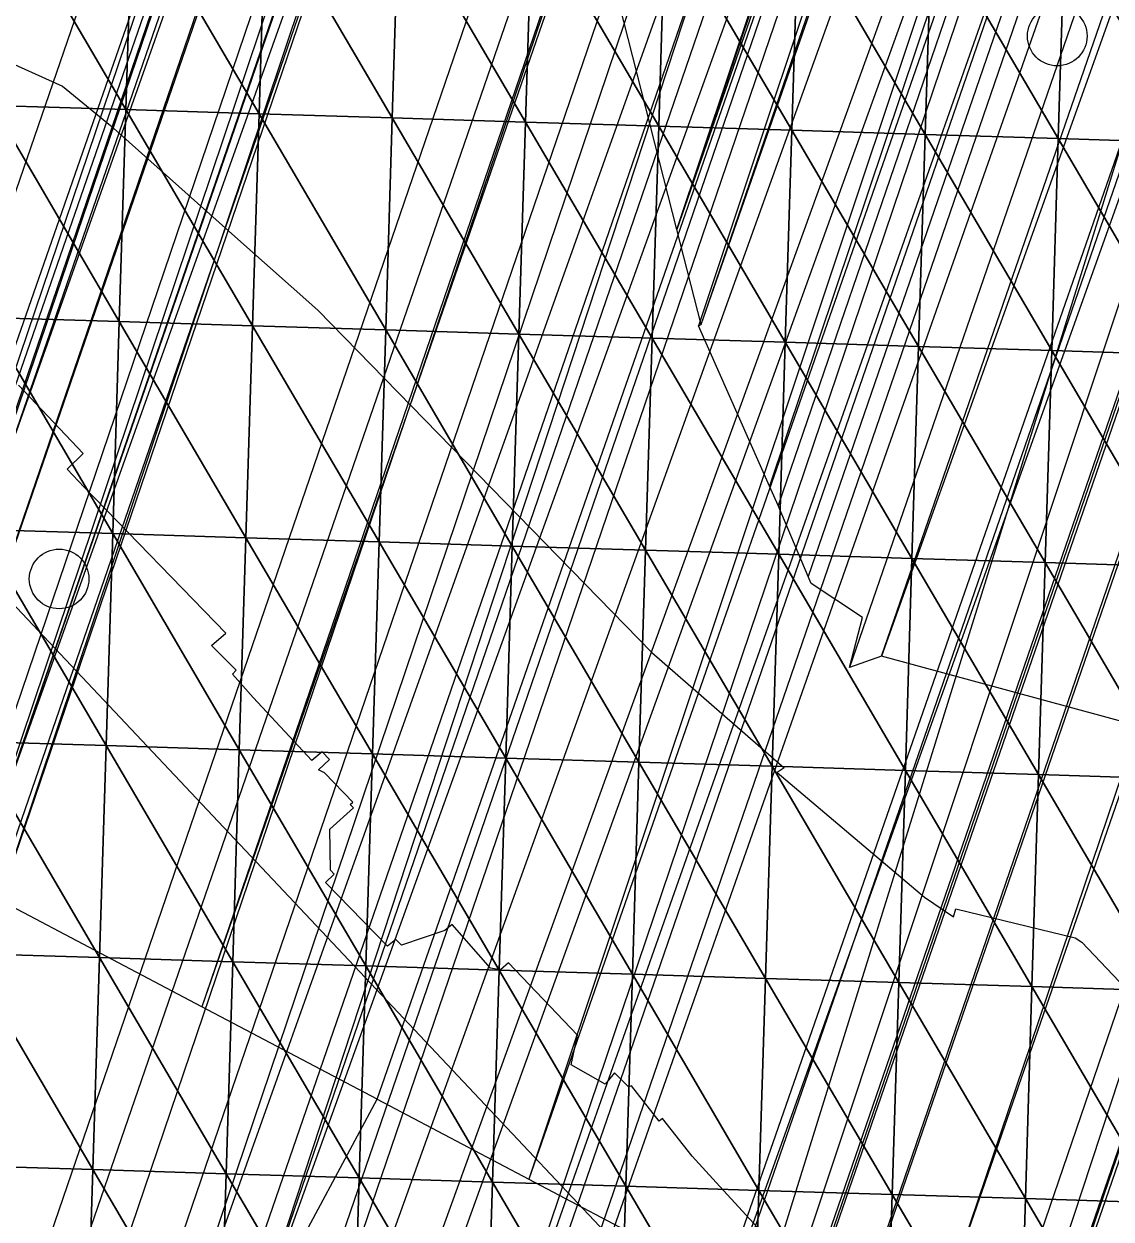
# Model space of a CAD drawing. Extents: x -1515 to 3065, y -1614 to 5536.
# Drawn here: x 225.5 to 616.9, y -456.5 to -26.1 of the extents above; entities that cross this region are included whole.
import ezdxf

# ---------------------------------------------------------------- set-up
doc = ezdxf.new("R2010")
doc.units = 0
doc.header["$MEASUREMENT"] = 0
doc.layers.get('0').update_dxf_attribs({"linetype": 'CONTINUOUS'})
for name, color, linetype in [('0710400000', 7, 'CONTINUOUS'), ('___', 6, 'CONTINUOUS'), ('GOOGLE_EARTH_SNAPSHOT', 72, 'CONTINUOUS'), ('GOOGLE_EARTH_TERRAIN', 142, 'CONTINUOUS'), ('N-RAION', 1, 'CONTINUOUS')]:
    doc.layers.add(name, color=color, linetype=linetype)

# ---------------------------------------------------------------- blocks, each defined once
blk = doc.blocks.new('GOOGLE_EARTH_TERRAIN')
at = {"color": 8}
mesh = blk.add_polyface(dxfattribs=at)
corners = [(262.19, -56.92, -0.96), (216.61, 20.92, -0.96), (214.24, -55.43, -0.96)]
mesh.append_faces([[corners[k] for k in face] for face in [(0, 1, 2)]], dxfattribs={"color": 8})
mesh = blk.add_polyface(dxfattribs=at)
corners = [(264.56, 19.42, -1.96), (216.61, 20.92, -0.96), (262.19, -56.92, -0.96)]
mesh.append_faces([[corners[k] for k in face] for face in [(0, 1, 2)]], dxfattribs={"color": 8})
mesh = blk.add_polyface(dxfattribs=at)
corners = [(310.14, -58.42, -1.96), (264.56, 19.42, -1.96), (262.19, -56.92, -0.96)]
mesh.append_faces([[corners[k] for k in face] for face in [(0, 1, 2)]], dxfattribs={"color": 8})
mesh = blk.add_polyface(dxfattribs=at)
corners = [(312.51, 17.93, -2.96), (264.56, 19.42, -1.96), (310.14, -58.42, -1.96)]
mesh.append_faces([[corners[k] for k in face] for face in [(0, 1, 2)]], dxfattribs={"color": 8})
mesh = blk.add_polyface(dxfattribs=at)
corners = [(358.09, -59.91, -1.96), (312.51, 17.93, -2.96), (310.14, -58.42, -1.96)]
mesh.append_faces([[corners[k] for k in face] for face in [(0, 1, 2)]], dxfattribs={"color": 8})
mesh = blk.add_polyface(dxfattribs=at)
corners = [(360.47, 16.44, -2.96), (312.51, 17.93, -2.96), (358.09, -59.91, -1.96)]
mesh.append_faces([[corners[k] for k in face] for face in [(0, 1, 2)]], dxfattribs={"color": 8})
mesh = blk.add_polyface(dxfattribs=at)
corners = [(406.05, -61.4, -1.96), (360.47, 16.44, -2.96), (358.09, -59.91, -1.96)]
mesh.append_faces([[corners[k] for k in face] for face in [(0, 1, 2)]], dxfattribs={"color": 8})
mesh = blk.add_polyface(dxfattribs=at)
corners = [(408.42, 14.95, -2.96), (360.47, 16.44, -2.96), (406.05, -61.4, -1.96)]
mesh.append_faces([[corners[k] for k in face] for face in [(0, 1, 2)]], dxfattribs={"color": 8})
mesh = blk.add_polyface(dxfattribs=at)
corners = [(454, -62.89, -1.96), (408.42, 14.95, -2.96), (406.05, -61.4, -1.96)]
mesh.append_faces([[corners[k] for k in face] for face in [(0, 1, 2)]], dxfattribs={"color": 8})
mesh = blk.add_polyface(dxfattribs=at)
corners = [(456.37, 13.46, -2.96), (408.42, 14.95, -2.96), (454, -62.89, -1.96)]
mesh.append_faces([[corners[k] for k in face] for face in [(0, 1, 2)]], dxfattribs={"color": 8})
mesh = blk.add_polyface(dxfattribs=at)
corners = [(501.95, -64.38, -2.96), (456.37, 13.46, -2.96), (454, -62.89, -1.96)]
mesh.append_faces([[corners[k] for k in face] for face in [(0, 1, 2)]], dxfattribs={"color": 8})
mesh = blk.add_polyface(dxfattribs=at)
corners = [(504.32, 11.97, -2.96), (456.37, 13.46, -2.96), (501.95, -64.38, -2.96)]
mesh.append_faces([[corners[k] for k in face] for face in [(0, 1, 2)]], dxfattribs={"color": 8})
mesh = blk.add_polyface(dxfattribs=at)
corners = [(549.9, -65.87, -2.96), (504.32, 11.97, -2.96), (501.95, -64.38, -2.96)]
mesh.append_faces([[corners[k] for k in face] for face in [(0, 1, 2)]], dxfattribs={"color": 8})
mesh = blk.add_polyface(dxfattribs=at)
corners = [(552.27, 10.48, -2.96), (504.32, 11.97, -2.96), (549.9, -65.87, -2.96)]
mesh.append_faces([[corners[k] for k in face] for face in [(0, 1, 2)]], dxfattribs={"color": 8})
mesh = blk.add_polyface(dxfattribs=at)
corners = [(597.85, -67.35, -2.96), (552.27, 10.48, -2.96), (549.9, -65.87, -2.96)]
mesh.append_faces([[corners[k] for k in face] for face in [(0, 1, 2)]], dxfattribs={"color": 8})
mesh = blk.add_polyface(dxfattribs=at)
corners = [(600.22, 8.99, -2.96), (552.27, 10.48, -2.96), (597.85, -67.35, -2.96)]
mesh.append_faces([[corners[k] for k in face] for face in [(0, 1, 2)]], dxfattribs={"color": 8})
mesh = blk.add_polyface(dxfattribs=at)
corners = [(645.81, -68.84, -2.96), (600.22, 8.99, -2.96), (597.85, -67.35, -2.96)]
mesh.append_faces([[corners[k] for k in face] for face in [(0, 1, 2)]], dxfattribs={"color": 8})
mesh = blk.add_polyface(dxfattribs=at)
corners = [(648.18, 7.51, -3.96), (600.22, 8.99, -2.96), (645.81, -68.84, -2.96)]
mesh.append_faces([[corners[k] for k in face] for face in [(0, 1, 2)]], dxfattribs={"color": 8})
mesh = blk.add_polyface(dxfattribs=at)
corners = [(259.81, -133.27, -0.96), (214.24, -55.43, -0.96), (211.86, -131.78, -0.96)]
mesh.append_faces([[corners[k] for k in face] for face in [(0, 1, 2)]], dxfattribs={"color": 8})
mesh = blk.add_polyface(dxfattribs=at)
corners = [(262.19, -56.92, -0.96), (214.24, -55.43, -0.96), (259.81, -133.27, -0.96)]
mesh.append_faces([[corners[k] for k in face] for face in [(0, 1, 2)]], dxfattribs={"color": 8})
mesh = blk.add_polyface(dxfattribs=at)
corners = [(307.77, -134.76, -1.96), (262.19, -56.92, -0.96), (259.81, -133.27, -0.96)]
mesh.append_faces([[corners[k] for k in face] for face in [(0, 1, 2)]], dxfattribs={"color": 8})
mesh = blk.add_polyface(dxfattribs=at)
corners = [(310.14, -58.42, -1.96), (262.19, -56.92, -0.96), (307.77, -134.76, -1.96)]
mesh.append_faces([[corners[k] for k in face] for face in [(0, 1, 2)]], dxfattribs={"color": 8})
mesh = blk.add_polyface(dxfattribs=at)
corners = [(355.72, -136.25, -1.96), (310.14, -58.42, -1.96), (307.77, -134.76, -1.96)]
mesh.append_faces([[corners[k] for k in face] for face in [(0, 1, 2)]], dxfattribs={"color": 8})
mesh = blk.add_polyface(dxfattribs=at)
corners = [(358.09, -59.91, -1.96), (310.14, -58.42, -1.96), (355.72, -136.25, -1.96)]
mesh.append_faces([[corners[k] for k in face] for face in [(0, 1, 2)]], dxfattribs={"color": 8})
mesh = blk.add_polyface(dxfattribs=at)
corners = [(403.67, -137.74, -1.96), (358.09, -59.91, -1.96), (355.72, -136.25, -1.96)]
mesh.append_faces([[corners[k] for k in face] for face in [(0, 1, 2)]], dxfattribs={"color": 8})
mesh = blk.add_polyface(dxfattribs=at)
corners = [(406.05, -61.4, -1.96), (358.09, -59.91, -1.96), (403.67, -137.74, -1.96)]
mesh.append_faces([[corners[k] for k in face] for face in [(0, 1, 2)]], dxfattribs={"color": 8})
mesh = blk.add_polyface(dxfattribs=at)
corners = [(451.63, -139.23, -1.96), (406.05, -61.4, -1.96), (403.67, -137.74, -1.96)]
mesh.append_faces([[corners[k] for k in face] for face in [(0, 1, 2)]], dxfattribs={"color": 8})
mesh = blk.add_polyface(dxfattribs=at)
corners = [(454, -62.89, -1.96), (406.05, -61.4, -1.96), (451.63, -139.23, -1.96)]
mesh.append_faces([[corners[k] for k in face] for face in [(0, 1, 2)]], dxfattribs={"color": 8})
mesh = blk.add_polyface(dxfattribs=at)
corners = [(499.58, -140.72, -1.96), (454, -62.89, -1.96), (451.63, -139.23, -1.96)]
mesh.append_faces([[corners[k] for k in face] for face in [(0, 1, 2)]], dxfattribs={"color": 8})
mesh = blk.add_polyface(dxfattribs=at)
corners = [(501.95, -64.38, -2.96), (454, -62.89, -1.96), (499.58, -140.72, -1.96)]
mesh.append_faces([[corners[k] for k in face] for face in [(0, 1, 2)]], dxfattribs={"color": 8})
mesh = blk.add_polyface(dxfattribs=at)
corners = [(547.53, -142.21, -1.96), (501.95, -64.38, -2.96), (499.58, -140.72, -1.96)]
mesh.append_faces([[corners[k] for k in face] for face in [(0, 1, 2)]], dxfattribs={"color": 8})
mesh = blk.add_polyface(dxfattribs=at)
corners = [(549.9, -65.87, -2.96), (501.95, -64.38, -2.96), (547.53, -142.21, -1.96)]
mesh.append_faces([[corners[k] for k in face] for face in [(0, 1, 2)]], dxfattribs={"color": 8})
mesh = blk.add_polyface(dxfattribs=at)
corners = [(595.48, -143.7, -2.96), (549.9, -65.87, -2.96), (547.53, -142.21, -1.96)]
mesh.append_faces([[corners[k] for k in face] for face in [(0, 1, 2)]], dxfattribs={"color": 8})
mesh = blk.add_polyface(dxfattribs=at)
corners = [(597.85, -67.35, -2.96), (549.9, -65.87, -2.96), (595.48, -143.7, -2.96)]
mesh.append_faces([[corners[k] for k in face] for face in [(0, 1, 2)]], dxfattribs={"color": 8})
mesh = blk.add_polyface(dxfattribs=at)
corners = [(643.44, -145.19, -3.96), (597.85, -67.35, -2.96), (595.48, -143.7, -2.96)]
mesh.append_faces([[corners[k] for k in face] for face in [(0, 1, 2)]], dxfattribs={"color": 8})
mesh = blk.add_polyface(dxfattribs=at)
corners = [(645.81, -68.84, -2.96), (597.85, -67.35, -2.96), (643.44, -145.19, -3.96)]
mesh.append_faces([[corners[k] for k in face] for face in [(0, 1, 2)]], dxfattribs={"color": 8})
mesh = blk.add_polyface(dxfattribs=at)
corners = [(257.44, -209.62, 0.04), (211.86, -131.78, -0.96), (209.48, -208.13, 0.04)]
mesh.append_faces([[corners[k] for k in face] for face in [(0, 1, 2)]], dxfattribs={"color": 8})
mesh = blk.add_polyface(dxfattribs=at)
corners = [(259.81, -133.27, -0.96), (211.86, -131.78, -0.96), (257.44, -209.62, 0.04)]
mesh.append_faces([[corners[k] for k in face] for face in [(0, 1, 2)]], dxfattribs={"color": 8})
mesh = blk.add_polyface(dxfattribs=at)
corners = [(305.39, -211.11, -0.96), (259.81, -133.27, -0.96), (257.44, -209.62, 0.04)]
mesh.append_faces([[corners[k] for k in face] for face in [(0, 1, 2)]], dxfattribs={"color": 8})
mesh = blk.add_polyface(dxfattribs=at)
corners = [(307.77, -134.76, -1.96), (259.81, -133.27, -0.96), (305.39, -211.11, -0.96)]
mesh.append_faces([[corners[k] for k in face] for face in [(0, 1, 2)]], dxfattribs={"color": 8})
mesh = blk.add_polyface(dxfattribs=at)
corners = [(353.35, -212.6, -0.96), (307.77, -134.76, -1.96), (305.39, -211.11, -0.96)]
mesh.append_faces([[corners[k] for k in face] for face in [(0, 1, 2)]], dxfattribs={"color": 8})
mesh = blk.add_polyface(dxfattribs=at)
corners = [(355.72, -136.25, -1.96), (307.77, -134.76, -1.96), (353.35, -212.6, -0.96)]
mesh.append_faces([[corners[k] for k in face] for face in [(0, 1, 2)]], dxfattribs={"color": 8})
mesh = blk.add_polyface(dxfattribs=at)
corners = [(401.3, -214.09, -1.96), (355.72, -136.25, -1.96), (353.35, -212.6, -0.96)]
mesh.append_faces([[corners[k] for k in face] for face in [(0, 1, 2)]], dxfattribs={"color": 8})
mesh = blk.add_polyface(dxfattribs=at)
corners = [(403.67, -137.74, -1.96), (355.72, -136.25, -1.96), (401.3, -214.09, -1.96)]
mesh.append_faces([[corners[k] for k in face] for face in [(0, 1, 2)]], dxfattribs={"color": 8})
mesh = blk.add_polyface(dxfattribs=at)
corners = [(449.25, -215.58, -1.96), (403.67, -137.74, -1.96), (401.3, -214.09, -1.96)]
mesh.append_faces([[corners[k] for k in face] for face in [(0, 1, 2)]], dxfattribs={"color": 8})
mesh = blk.add_polyface(dxfattribs=at)
corners = [(451.63, -139.23, -1.96), (403.67, -137.74, -1.96), (449.25, -215.58, -1.96)]
mesh.append_faces([[corners[k] for k in face] for face in [(0, 1, 2)]], dxfattribs={"color": 8})
mesh = blk.add_polyface(dxfattribs=at)
corners = [(497.21, -217.07, -2.96), (451.63, -139.23, -1.96), (449.25, -215.58, -1.96)]
mesh.append_faces([[corners[k] for k in face] for face in [(0, 1, 2)]], dxfattribs={"color": 8})
mesh = blk.add_polyface(dxfattribs=at)
corners = [(499.58, -140.72, -1.96), (451.63, -139.23, -1.96), (497.21, -217.07, -2.96)]
mesh.append_faces([[corners[k] for k in face] for face in [(0, 1, 2)]], dxfattribs={"color": 8})
mesh = blk.add_polyface(dxfattribs=at)
corners = [(545.16, -218.56, -2.96), (499.58, -140.72, -1.96), (497.21, -217.07, -2.96)]
mesh.append_faces([[corners[k] for k in face] for face in [(0, 1, 2)]], dxfattribs={"color": 8})
mesh = blk.add_polyface(dxfattribs=at)
corners = [(547.53, -142.21, -1.96), (499.58, -140.72, -1.96), (545.16, -218.56, -2.96)]
mesh.append_faces([[corners[k] for k in face] for face in [(0, 1, 2)]], dxfattribs={"color": 8})
mesh = blk.add_polyface(dxfattribs=at)
corners = [(593.12, -220.05, -3.96), (547.53, -142.21, -1.96), (545.16, -218.56, -2.96)]
mesh.append_faces([[corners[k] for k in face] for face in [(0, 1, 2)]], dxfattribs={"color": 8})
mesh = blk.add_polyface(dxfattribs=at)
corners = [(595.48, -143.7, -2.96), (547.53, -142.21, -1.96), (593.12, -220.05, -3.96)]
mesh.append_faces([[corners[k] for k in face] for face in [(0, 1, 2)]], dxfattribs={"color": 8})
mesh = blk.add_polyface(dxfattribs=at)
corners = [(641.07, -221.54, -2.96), (595.48, -143.7, -2.96), (593.12, -220.05, -3.96)]
mesh.append_faces([[corners[k] for k in face] for face in [(0, 1, 2)]], dxfattribs={"color": 8})
mesh = blk.add_polyface(dxfattribs=at)
corners = [(643.44, -145.19, -3.96), (595.48, -143.7, -2.96), (641.07, -221.54, -2.96)]
mesh.append_faces([[corners[k] for k in face] for face in [(0, 1, 2)]], dxfattribs={"color": 8})
mesh = blk.add_polyface(dxfattribs=at)
corners = [(255.06, -285.97, 0.04), (209.48, -208.13, 0.04), (207.11, -284.47, 1.04)]
mesh.append_faces([[corners[k] for k in face] for face in [(0, 1, 2)]], dxfattribs={"color": 8})
mesh = blk.add_polyface(dxfattribs=at)
corners = [(257.44, -209.62, 0.04), (209.48, -208.13, 0.04), (255.06, -285.97, 0.04)]
mesh.append_faces([[corners[k] for k in face] for face in [(0, 1, 2)]], dxfattribs={"color": 8})
mesh = blk.add_polyface(dxfattribs=at)
corners = [(303.02, -287.46, 0.04), (257.44, -209.62, 0.04), (255.06, -285.97, 0.04)]
mesh.append_faces([[corners[k] for k in face] for face in [(0, 1, 2)]], dxfattribs={"color": 8})
mesh = blk.add_polyface(dxfattribs=at)
corners = [(305.39, -211.11, -0.96), (257.44, -209.62, 0.04), (303.02, -287.46, 0.04)]
mesh.append_faces([[corners[k] for k in face] for face in [(0, 1, 2)]], dxfattribs={"color": 8})
mesh = blk.add_polyface(dxfattribs=at)
corners = [(350.97, -288.95, -0.96), (305.39, -211.11, -0.96), (303.02, -287.46, 0.04)]
mesh.append_faces([[corners[k] for k in face] for face in [(0, 1, 2)]], dxfattribs={"color": 8})
mesh = blk.add_polyface(dxfattribs=at)
corners = [(353.35, -212.6, -0.96), (305.39, -211.11, -0.96), (350.97, -288.95, -0.96)]
mesh.append_faces([[corners[k] for k in face] for face in [(0, 1, 2)]], dxfattribs={"color": 8})
mesh = blk.add_polyface(dxfattribs=at)
corners = [(398.93, -290.44, -1.96), (353.35, -212.6, -0.96), (350.97, -288.95, -0.96)]
mesh.append_faces([[corners[k] for k in face] for face in [(0, 1, 2)]], dxfattribs={"color": 8})
mesh = blk.add_polyface(dxfattribs=at)
corners = [(401.3, -214.09, -1.96), (353.35, -212.6, -0.96), (398.93, -290.44, -1.96)]
mesh.append_faces([[corners[k] for k in face] for face in [(0, 1, 2)]], dxfattribs={"color": 8})
mesh = blk.add_polyface(dxfattribs=at)
corners = [(446.88, -291.93, -1.96), (401.3, -214.09, -1.96), (398.93, -290.44, -1.96)]
mesh.append_faces([[corners[k] for k in face] for face in [(0, 1, 2)]], dxfattribs={"color": 8})
mesh = blk.add_polyface(dxfattribs=at)
corners = [(449.25, -215.58, -1.96), (401.3, -214.09, -1.96), (446.88, -291.93, -1.96)]
mesh.append_faces([[corners[k] for k in face] for face in [(0, 1, 2)]], dxfattribs={"color": 8})
mesh = blk.add_polyface(dxfattribs=at)
corners = [(494.84, -293.42, -2.96), (449.25, -215.58, -1.96), (446.88, -291.93, -1.96)]
mesh.append_faces([[corners[k] for k in face] for face in [(0, 1, 2)]], dxfattribs={"color": 8})
mesh = blk.add_polyface(dxfattribs=at)
corners = [(497.21, -217.07, -2.96), (449.25, -215.58, -1.96), (494.84, -293.42, -2.96)]
mesh.append_faces([[corners[k] for k in face] for face in [(0, 1, 2)]], dxfattribs={"color": 8})
mesh = blk.add_polyface(dxfattribs=at)
corners = [(542.79, -294.91, -2.96), (497.21, -217.07, -2.96), (494.84, -293.42, -2.96)]
mesh.append_faces([[corners[k] for k in face] for face in [(0, 1, 2)]], dxfattribs={"color": 8})
mesh = blk.add_polyface(dxfattribs=at)
corners = [(545.16, -218.56, -2.96), (497.21, -217.07, -2.96), (542.79, -294.91, -2.96)]
mesh.append_faces([[corners[k] for k in face] for face in [(0, 1, 2)]], dxfattribs={"color": 8})
mesh = blk.add_polyface(dxfattribs=at)
corners = [(590.75, -296.4, -2.96), (545.16, -218.56, -2.96), (542.79, -294.91, -2.96)]
mesh.append_faces([[corners[k] for k in face] for face in [(0, 1, 2)]], dxfattribs={"color": 8})
mesh = blk.add_polyface(dxfattribs=at)
corners = [(593.12, -220.05, -3.96), (545.16, -218.56, -2.96), (590.75, -296.4, -2.96)]
mesh.append_faces([[corners[k] for k in face] for face in [(0, 1, 2)]], dxfattribs={"color": 8})
mesh = blk.add_polyface(dxfattribs=at)
corners = [(638.7, -297.88, -2.96), (593.12, -220.05, -3.96), (590.75, -296.4, -2.96)]
mesh.append_faces([[corners[k] for k in face] for face in [(0, 1, 2)]], dxfattribs={"color": 8})
mesh = blk.add_polyface(dxfattribs=at)
corners = [(641.07, -221.54, -2.96), (593.12, -220.05, -3.96), (638.7, -297.88, -2.96)]
mesh.append_faces([[corners[k] for k in face] for face in [(0, 1, 2)]], dxfattribs={"color": 8})
mesh = blk.add_polyface(dxfattribs=at)
corners = [(252.69, -362.31, -0.96), (207.11, -284.47, 1.04), (204.73, -360.82, -0.96)]
mesh.append_faces([[corners[k] for k in face] for face in [(0, 1, 2)]], dxfattribs={"color": 8})
mesh = blk.add_polyface(dxfattribs=at)
corners = [(255.06, -285.97, 0.04), (207.11, -284.47, 1.04), (252.69, -362.31, -0.96)]
mesh.append_faces([[corners[k] for k in face] for face in [(0, 1, 2)]], dxfattribs={"color": 8})
mesh = blk.add_polyface(dxfattribs=at)
corners = [(300.64, -363.8, -0.96), (255.06, -285.97, 0.04), (252.69, -362.31, -0.96)]
mesh.append_faces([[corners[k] for k in face] for face in [(0, 1, 2)]], dxfattribs={"color": 8})
mesh = blk.add_polyface(dxfattribs=at)
corners = [(303.02, -287.46, 0.04), (255.06, -285.97, 0.04), (300.64, -363.8, -0.96)]
mesh.append_faces([[corners[k] for k in face] for face in [(0, 1, 2)]], dxfattribs={"color": 8})
mesh = blk.add_polyface(dxfattribs=at)
corners = [(348.6, -365.3, -0.96), (303.02, -287.46, 0.04), (300.64, -363.8, -0.96)]
mesh.append_faces([[corners[k] for k in face] for face in [(0, 1, 2)]], dxfattribs={"color": 8})
mesh = blk.add_polyface(dxfattribs=at)
corners = [(350.97, -288.95, -0.96), (303.02, -287.46, 0.04), (348.6, -365.3, -0.96)]
mesh.append_faces([[corners[k] for k in face] for face in [(0, 1, 2)]], dxfattribs={"color": 8})
mesh = blk.add_polyface(dxfattribs=at)
corners = [(396.55, -366.79, -1.96), (350.97, -288.95, -0.96), (348.6, -365.3, -0.96)]
mesh.append_faces([[corners[k] for k in face] for face in [(0, 1, 2)]], dxfattribs={"color": 8})
mesh = blk.add_polyface(dxfattribs=at)
corners = [(398.93, -290.44, -1.96), (350.97, -288.95, -0.96), (396.55, -366.79, -1.96)]
mesh.append_faces([[corners[k] for k in face] for face in [(0, 1, 2)]], dxfattribs={"color": 8})
mesh = blk.add_polyface(dxfattribs=at)
corners = [(444.51, -368.28, -1.96), (398.93, -290.44, -1.96), (396.55, -366.79, -1.96)]
mesh.append_faces([[corners[k] for k in face] for face in [(0, 1, 2)]], dxfattribs={"color": 8})
mesh = blk.add_polyface(dxfattribs=at)
corners = [(446.88, -291.93, -1.96), (398.93, -290.44, -1.96), (444.51, -368.28, -1.96)]
mesh.append_faces([[corners[k] for k in face] for face in [(0, 1, 2)]], dxfattribs={"color": 8})
mesh = blk.add_polyface(dxfattribs=at)
corners = [(492.46, -369.77, -1.96), (446.88, -291.93, -1.96), (444.51, -368.28, -1.96)]
mesh.append_faces([[corners[k] for k in face] for face in [(0, 1, 2)]], dxfattribs={"color": 8})
mesh = blk.add_polyface(dxfattribs=at)
corners = [(494.84, -293.42, -2.96), (446.88, -291.93, -1.96), (492.46, -369.77, -1.96)]
mesh.append_faces([[corners[k] for k in face] for face in [(0, 1, 2)]], dxfattribs={"color": 8})
mesh = blk.add_polyface(dxfattribs=at)
corners = [(540.42, -371.25, -1.96), (494.84, -293.42, -2.96), (492.46, -369.77, -1.96)]
mesh.append_faces([[corners[k] for k in face] for face in [(0, 1, 2)]], dxfattribs={"color": 8})
mesh = blk.add_polyface(dxfattribs=at)
corners = [(542.79, -294.91, -2.96), (494.84, -293.42, -2.96), (540.42, -371.25, -1.96)]
mesh.append_faces([[corners[k] for k in face] for face in [(0, 1, 2)]], dxfattribs={"color": 8})
mesh = blk.add_polyface(dxfattribs=at)
corners = [(588.38, -372.74, -1.96), (542.79, -294.91, -2.96), (540.42, -371.25, -1.96)]
mesh.append_faces([[corners[k] for k in face] for face in [(0, 1, 2)]], dxfattribs={"color": 8})
mesh = blk.add_polyface(dxfattribs=at)
corners = [(590.75, -296.4, -2.96), (542.79, -294.91, -2.96), (588.38, -372.74, -1.96)]
mesh.append_faces([[corners[k] for k in face] for face in [(0, 1, 2)]], dxfattribs={"color": 8})
mesh = blk.add_polyface(dxfattribs=at)
corners = [(636.33, -374.23, -1.96), (590.75, -296.4, -2.96), (588.38, -372.74, -1.96)]
mesh.append_faces([[corners[k] for k in face] for face in [(0, 1, 2)]], dxfattribs={"color": 8})
mesh = blk.add_polyface(dxfattribs=at)
corners = [(638.7, -297.88, -2.96), (590.75, -296.4, -2.96), (636.33, -374.23, -1.96)]
mesh.append_faces([[corners[k] for k in face] for face in [(0, 1, 2)]], dxfattribs={"color": 8})
mesh = blk.add_polyface(dxfattribs=at)
corners = [(250.31, -438.66, -1.96), (204.73, -360.82, -0.96), (202.36, -437.17, -1.96)]
mesh.append_faces([[corners[k] for k in face] for face in [(0, 1, 2)]], dxfattribs={"color": 8})
mesh = blk.add_polyface(dxfattribs=at)
corners = [(252.69, -362.31, -0.96), (204.73, -360.82, -0.96), (250.31, -438.66, -1.96)]
mesh.append_faces([[corners[k] for k in face] for face in [(0, 1, 2)]], dxfattribs={"color": 8})
mesh = blk.add_polyface(dxfattribs=at)
corners = [(298.27, -440.15, -1.96), (252.69, -362.31, -0.96), (250.31, -438.66, -1.96)]
mesh.append_faces([[corners[k] for k in face] for face in [(0, 1, 2)]], dxfattribs={"color": 8})
mesh = blk.add_polyface(dxfattribs=at)
corners = [(300.64, -363.8, -0.96), (252.69, -362.31, -0.96), (298.27, -440.15, -1.96)]
mesh.append_faces([[corners[k] for k in face] for face in [(0, 1, 2)]], dxfattribs={"color": 8})
mesh = blk.add_polyface(dxfattribs=at)
corners = [(346.23, -441.64, -1.96), (300.64, -363.8, -0.96), (298.27, -440.15, -1.96)]
mesh.append_faces([[corners[k] for k in face] for face in [(0, 1, 2)]], dxfattribs={"color": 8})
mesh = blk.add_polyface(dxfattribs=at)
corners = [(348.6, -365.3, -0.96), (300.64, -363.8, -0.96), (346.23, -441.64, -1.96)]
mesh.append_faces([[corners[k] for k in face] for face in [(0, 1, 2)]], dxfattribs={"color": 8})
mesh = blk.add_polyface(dxfattribs=at)
corners = [(394.18, -443.13, -0.96), (348.6, -365.3, -0.96), (346.23, -441.64, -1.96)]
mesh.append_faces([[corners[k] for k in face] for face in [(0, 1, 2)]], dxfattribs={"color": 8})
mesh = blk.add_polyface(dxfattribs=at)
corners = [(396.55, -366.79, -1.96), (348.6, -365.3, -0.96), (394.18, -443.13, -0.96)]
mesh.append_faces([[corners[k] for k in face] for face in [(0, 1, 2)]], dxfattribs={"color": 8})
mesh = blk.add_polyface(dxfattribs=at)
corners = [(442.14, -444.62, -0.96), (396.55, -366.79, -1.96), (394.18, -443.13, -0.96)]
mesh.append_faces([[corners[k] for k in face] for face in [(0, 1, 2)]], dxfattribs={"color": 8})
mesh = blk.add_polyface(dxfattribs=at)
corners = [(444.51, -368.28, -1.96), (396.55, -366.79, -1.96), (442.14, -444.62, -0.96)]
mesh.append_faces([[corners[k] for k in face] for face in [(0, 1, 2)]], dxfattribs={"color": 8})
mesh = blk.add_polyface(dxfattribs=at)
corners = [(490.09, -446.11, -0.96), (444.51, -368.28, -1.96), (442.14, -444.62, -0.96)]
mesh.append_faces([[corners[k] for k in face] for face in [(0, 1, 2)]], dxfattribs={"color": 8})
mesh = blk.add_polyface(dxfattribs=at)
corners = [(492.46, -369.77, -1.96), (444.51, -368.28, -1.96), (490.09, -446.11, -0.96)]
mesh.append_faces([[corners[k] for k in face] for face in [(0, 1, 2)]], dxfattribs={"color": 8})
mesh = blk.add_polyface(dxfattribs=at)
corners = [(538.05, -447.6, 0.04), (492.46, -369.77, -1.96), (490.09, -446.11, -0.96)]
mesh.append_faces([[corners[k] for k in face] for face in [(0, 1, 2)]], dxfattribs={"color": 8})
mesh = blk.add_polyface(dxfattribs=at)
corners = [(540.42, -371.25, -1.96), (492.46, -369.77, -1.96), (538.05, -447.6, 0.04)]
mesh.append_faces([[corners[k] for k in face] for face in [(0, 1, 2)]], dxfattribs={"color": 8})
mesh = blk.add_polyface(dxfattribs=at)
corners = [(586.01, -449.09, 0.04), (540.42, -371.25, -1.96), (538.05, -447.6, 0.04)]
mesh.append_faces([[corners[k] for k in face] for face in [(0, 1, 2)]], dxfattribs={"color": 8})
mesh = blk.add_polyface(dxfattribs=at)
corners = [(588.38, -372.74, -1.96), (540.42, -371.25, -1.96), (586.01, -449.09, 0.04)]
mesh.append_faces([[corners[k] for k in face] for face in [(0, 1, 2)]], dxfattribs={"color": 8})
mesh = blk.add_polyface(dxfattribs=at)
corners = [(633.96, -450.58, 1.04), (588.38, -372.74, -1.96), (586.01, -449.09, 0.04)]
mesh.append_faces([[corners[k] for k in face] for face in [(0, 1, 2)]], dxfattribs={"color": 8})
mesh = blk.add_polyface(dxfattribs=at)
corners = [(636.33, -374.23, -1.96), (588.38, -372.74, -1.96), (633.96, -450.58, 1.04)]
mesh.append_faces([[corners[k] for k in face] for face in [(0, 1, 2)]], dxfattribs={"color": 8})
mesh = blk.add_polyface(dxfattribs=at)
corners = [(247.94, -515.01, -1.96), (202.36, -437.17, -1.96), (199.98, -513.52, -1.96)]
mesh.append_faces([[corners[k] for k in face] for face in [(0, 1, 2)]], dxfattribs={"color": 8})
mesh = blk.add_polyface(dxfattribs=at)
corners = [(250.31, -438.66, -1.96), (202.36, -437.17, -1.96), (247.94, -515.01, -1.96)]
mesh.append_faces([[corners[k] for k in face] for face in [(0, 1, 2)]], dxfattribs={"color": 8})
mesh = blk.add_polyface(dxfattribs=at)
corners = [(295.9, -516.5, -2.96), (250.31, -438.66, -1.96), (247.94, -515.01, -1.96)]
mesh.append_faces([[corners[k] for k in face] for face in [(0, 1, 2)]], dxfattribs={"color": 8})
mesh = blk.add_polyface(dxfattribs=at)
corners = [(298.27, -440.15, -1.96), (250.31, -438.66, -1.96), (295.9, -516.5, -2.96)]
mesh.append_faces([[corners[k] for k in face] for face in [(0, 1, 2)]], dxfattribs={"color": 8})
mesh = blk.add_polyface(dxfattribs=at)
corners = [(343.85, -517.99, -2.96), (298.27, -440.15, -1.96), (295.9, -516.5, -2.96)]
mesh.append_faces([[corners[k] for k in face] for face in [(0, 1, 2)]], dxfattribs={"color": 8})
mesh = blk.add_polyface(dxfattribs=at)
corners = [(346.23, -441.64, -1.96), (298.27, -440.15, -1.96), (343.85, -517.99, -2.96)]
mesh.append_faces([[corners[k] for k in face] for face in [(0, 1, 2)]], dxfattribs={"color": 8})
mesh = blk.add_polyface(dxfattribs=at)
corners = [(391.81, -519.48, -1.96), (346.23, -441.64, -1.96), (343.85, -517.99, -2.96)]
mesh.append_faces([[corners[k] for k in face] for face in [(0, 1, 2)]], dxfattribs={"color": 8})
mesh = blk.add_polyface(dxfattribs=at)
corners = [(394.18, -443.13, -0.96), (346.23, -441.64, -1.96), (391.81, -519.48, -1.96)]
mesh.append_faces([[corners[k] for k in face] for face in [(0, 1, 2)]], dxfattribs={"color": 8})
mesh = blk.add_polyface(dxfattribs=at)
corners = [(439.77, -520.97, -0.96), (394.18, -443.13, -0.96), (391.81, -519.48, -1.96)]
mesh.append_faces([[corners[k] for k in face] for face in [(0, 1, 2)]], dxfattribs={"color": 8})
mesh = blk.add_polyface(dxfattribs=at)
corners = [(442.14, -444.62, -0.96), (394.18, -443.13, -0.96), (439.77, -520.97, -0.96)]
mesh.append_faces([[corners[k] for k in face] for face in [(0, 1, 2)]], dxfattribs={"color": 8})
mesh = blk.add_polyface(dxfattribs=at)
corners = [(487.72, -522.46, -0.96), (442.14, -444.62, -0.96), (439.77, -520.97, -0.96)]
mesh.append_faces([[corners[k] for k in face] for face in [(0, 1, 2)]], dxfattribs={"color": 8})
mesh = blk.add_polyface(dxfattribs=at)
corners = [(490.09, -446.11, -0.96), (442.14, -444.62, -0.96), (487.72, -522.46, -0.96)]
mesh.append_faces([[corners[k] for k in face] for face in [(0, 1, 2)]], dxfattribs={"color": 8})
mesh = blk.add_polyface(dxfattribs=at)
corners = [(535.68, -523.95, 0.04), (490.09, -446.11, -0.96), (487.72, -522.46, -0.96)]
mesh.append_faces([[corners[k] for k in face] for face in [(0, 1, 2)]], dxfattribs={"color": 8})
mesh = blk.add_polyface(dxfattribs=at)
corners = [(538.05, -447.6, 0.04), (490.09, -446.11, -0.96), (535.68, -523.95, 0.04)]
mesh.append_faces([[corners[k] for k in face] for face in [(0, 1, 2)]], dxfattribs={"color": 8})
mesh = blk.add_polyface(dxfattribs=at)
corners = [(583.64, -525.44, 0.04), (538.05, -447.6, 0.04), (535.68, -523.95, 0.04)]
mesh.append_faces([[corners[k] for k in face] for face in [(0, 1, 2)]], dxfattribs={"color": 8})
mesh = blk.add_polyface(dxfattribs=at)
corners = [(586.01, -449.09, 0.04), (538.05, -447.6, 0.04), (583.64, -525.44, 0.04)]
mesh.append_faces([[corners[k] for k in face] for face in [(0, 1, 2)]], dxfattribs={"color": 8})
mesh = blk.add_polyface(dxfattribs=at)
corners = [(631.59, -526.93, 0.04), (586.01, -449.09, 0.04), (583.64, -525.44, 0.04)]
mesh.append_faces([[corners[k] for k in face] for face in [(0, 1, 2)]], dxfattribs={"color": 8})
mesh = blk.add_polyface(dxfattribs=at)
corners = [(633.96, -450.58, 1.04), (586.01, -449.09, 0.04), (631.59, -526.93, 0.04)]
mesh.append_faces([[corners[k] for k in face] for face in [(0, 1, 2)]], dxfattribs={"color": 8})
blk = doc.blocks.new('GOOGLE_EARTH_SNAPSHOT')
at = {"color": 8}
mesh = blk.add_polyface(dxfattribs=at)
corners = [(970.04, -1029.46), (-975.53, 1035.84), (-1038.32, -966.89), (1032.05, 973.28)]
mesh.append_faces([[corners[k] for k in face] for face in [(0, 1, 2), (1, 0, 3)]], dxfattribs={"vtx0": -1, "color": 8})

msp = doc.modelspace()

# ---------------------------------------------------------------- linework, layer by layer
at = {"layer": '0710400000', "color": 5}
for p, q in [((460.51, -100.14), (1968.14, 4358.5)), ((460.51, -100.14), (1929.02, 4295.03)), ((1986.07, 4290.38), (460.51, -100.14)), ((469.32, -134.29), (2009.55, 4290.9)), ((469.32, -134.29), (1986.07, 4290.38)), ((1938.81, 4259.14), (468.28, -134.75)), ((1977.96, 4236.18), (493.92, -192.56)), ((2005.09, 4209.76), (497.02, -199.54)), ((1734.73, 4200.58), (187.49, -241.91)), ((534.15, -253.71), (2062.08, 4165.51)), ((2107.41, 4146.86), (534.15, -253.71)), ((2037.03, 4140.1), (522.73, -257.85)), ((2007.32, 4135.5), (507.8, -225.06)), ((1703.91, 4091.46), (184.12, -324.07)), ((216.67, -341.57), (1703.91, 4091.46)), ((1838.06, 4091.79), (289.48, -379.97)), ((138.98, -396.83), (1677.4, 4039.51)), ((138.98, -396.83), (1639.42, 4037.84)), ((1677.4, 4039.51), (184.12, -324.07)), ((1641.42, 3997.16), (142.27, -400.15)), ((352.6, -413.25), (1887.3, 3994.42)), ((1887.3, 3994.42), (407.2, -442.05)), ((1693.24, 3987), (216.67, -341.57)), ((1692.9, 3983.88), (142.27, -400.15)), ((174.36, -432.52), (1695.11, 3985.2)), ((174.36, -432.52), (1692.9, 3983.88)), ((236.99, -495.8), (1768.31, 3947.42)), ((1768.31, 3947.42), (289.48, -379.97)), ((307.74, -497.05), (1768.31, 3947.42)), ((2045.45, 3938.96), (582.77, -518.18)), ((1645.26, 3936.23), (174.36, -432.52)), ((1927.03, 3916.88), (407.2, -442.05)), ((592.69, -509.14), (2112.31, 3907.43)), ((548.55, -509.49), (2078.51, 3901.84)), ((2078.51, 3901.84), (572.05, -518.89)), ((283.84, -542.95), (1811.05, 3889.68)), ((1811.05, 3889.68), (307.74, -497.05)), ((1984.15, 3871.78), (481.18, -481.06)), ((271.24, -530.41), (1748.62, 3843.3)), ((310.38, -569.38), (1810.98, 3826.98)), ((365.03, -624.6), (1890.07, 3799.55)), ((217.87, -748.34), (1850.07, 3787.06)), ((1850.07, 3787.06), (350.55, -648.18)), ((1807.96, 3778.83), (200.69, -731.23)), ((411.34, -669.9), (1957.89, 3774.24)), ((174.34, -724.4), (1694.97, 3761.64)), ((77.27, -700.64), (1586.7, 3747.19)), ((1896.66, 3737.57), (350.55, -648.18)), ((20.04, -671.97), (1543.63, 3735.68)), ((1547.83, 3725.72), (37.24, -710.5)), ((77.27, -700.64), (1655.26, 3725.26)), ((1713.37, 3725.3), (192.47, -725.65)), ((145.52, -723.78), (1665.02, 3714.26)), ((412.04, -670.59), (1973.76, 3703.14)), ((1973.76, 3703.14), (474.08, -729.81)), ((37.24, -710.5), (1557.84, 3699.41)), ((515.22, -738.44), (2042.09, 3688.3)), ((83.5, -722.43), (1600.49, 3682.62)), ((295.78, -705.62), (1869.97, 3655.99)), ((282.14, -719.91), (1859.47, 3637.86)), ((234.72, -769.64), (1742.85, 3627.71)), ((255.37, -747.99), (1824.22, 3618.41)), ((1998.84, 3616.92), (515.22, -738.44)), ((390.62, -884), (1920.04, 3550.72)), ((1899.9, 3514.6), (390.62, -884)), ((1726.29, 3487.4), (332.3, -996.55)), ((1866.94, 3450.75), (334.3, -991.13)), ((332.3, -996.55), (1849.74, 3415.29)), ((236.04, -1033.96), (1749.44, 3371.62)), ((1783.61, 3370.56), (236.04, -1033.96)), ((306.47, -1068.13), (1783.61, 3370.56)), ((1825.39, 3345.23), (306.47, -1068.13))]:
    msp.add_line(p, q, dxfattribs=at)
at = {"layer": '___', "color": 6}
for p, q in [((460.51, -100.14), (439.94, -19.1)), ((194.75, -28.44), (239.38, -48.51)), ((239.38, -48.51), (256.62, -62.64)), ((256.62, -62.64), (302.54, -103.56)), ((469.32, -134.29), (460.51, -100.14)), ((302.54, -103.56), (331.28, -129.17)), ((331.28, -129.17), (451.56, -252.41)), ((468.28, -134.75), (469.32, -134.29)), ((493.92, -192.56), (468.28, -134.75)), ((246.81, -180.76), (223.53, -156.18)), ((241.06, -186.43), (246.81, -180.76)), ((247.21, -192.92), (241.06, -186.43)), ((298.16, -245.41), (247.21, -192.92)), ((497.02, -199.54), (493.92, -192.56)), ((507.8, -225.06), (497.02, -199.54)), ((508.86, -227.61), (507.8, -225.06)), ((527.38, -239.86), (508.86, -227.61)), ((522.73, -257.85), (527.38, -239.86)), ((292.96, -249.92), (298.16, -245.41)), ((301.91, -258.74), (292.96, -249.92)), ((451.56, -252.41), (499.17, -294.01)), ((534.15, -253.71), (522.73, -257.85)), ((631.7, -280.25), (534.15, -253.71)), ((300.53, -260.24), (301.91, -258.74)), ((308.03, -268.62), (300.53, -260.24)), ((329.17, -291.36), (308.03, -268.62)), ((332.9, -288.15), (329.17, -291.36)), ((335.49, -290.97), (332.9, -288.15)), ((331.55, -294.63), (335.49, -290.97)), ((333.66, -295.79), (331.55, -294.63)), ((343.86, -306.32), (333.66, -295.79)), ((499.17, -294.01), (496.68, -295.65)), ((496.68, -295.65), (549.63, -340.54)), ((335.59, -316.01), (344.14, -308.35)), ((342.9, -307.18), (343.86, -306.32)), ((344.14, -308.35), (342.9, -307.18)), ((335.82, -330.84), (335.59, -316.01)), ((337.2, -332.3), (335.82, -330.84)), ((334.05, -335.27), (337.2, -332.3)), ((356.43, -358.2), (334.05, -335.27)), ((289.48, -379.97), (216.67, -341.57)), ((549.63, -340.54), (560.1, -347.67)), ((560.1, -347.67), (560.97, -344.69)), ((560.97, -344.69), (603.87, -355.12)), ((377.05, -352.53), (361.46, -357.81)), ((379.63, -350.38), (377.05, -352.53)), ((393.44, -366.08), (379.63, -350.38)), ((359.34, -355.8), (356.43, -358.2)), ((361.46, -357.81), (359.34, -355.8)), ((603.87, -355.12), (606.3, -356.74)), ((606.3, -356.74), (641.25, -393.58)), ((399.91, -364.21), (397.1, -366.74)), ((424.75, -390.28), (399.91, -364.21)), ((397.1, -366.74), (393.44, -366.08)), ((352.6, -413.25), (289.48, -379.97)), ((422.45, -400.96), (424.75, -390.28)), ((434.7, -407.91), (422.45, -400.96)), ((438.04, -403.79), (434.7, -407.91)), ((443.13, -408.84), (438.04, -403.79)), ((444.2, -408.45), (443.13, -408.84)), ((454.12, -421.2), (444.2, -408.45)), ((307.74, -497.05), (352.6, -413.25)), ((352.6, -413.25), (407.2, -442.05)), ((455.34, -420.2), (454.12, -421.2)), ((466.05, -433.75), (455.34, -420.2)), ((474.68, -443.3), (466.05, -433.75)), ((407.2, -442.05), (481.18, -481.06)), ((492.19, -462.35), (474.68, -443.3))]:
    msp.add_line(p, q, dxfattribs=at)
at = {"layer": 'N-RAION', "color": 1}
for centre in [(597.49, -30.44), (238.16, -225.95)]:
    msp.add_circle(centre, 10.73, dxfattribs=at)

# ---------------------------------------------------------------- block references
at = {"layer": 'GOOGLE_EARTH_SNAPSHOT'}
msp.add_blockref('GOOGLE_EARTH_SNAPSHOT', (0, 0), dxfattribs=at)
at = {"layer": 'GOOGLE_EARTH_TERRAIN'}
msp.add_blockref('GOOGLE_EARTH_TERRAIN', (0, 0), dxfattribs=at)

doc.saveas('drawing.dxf')
